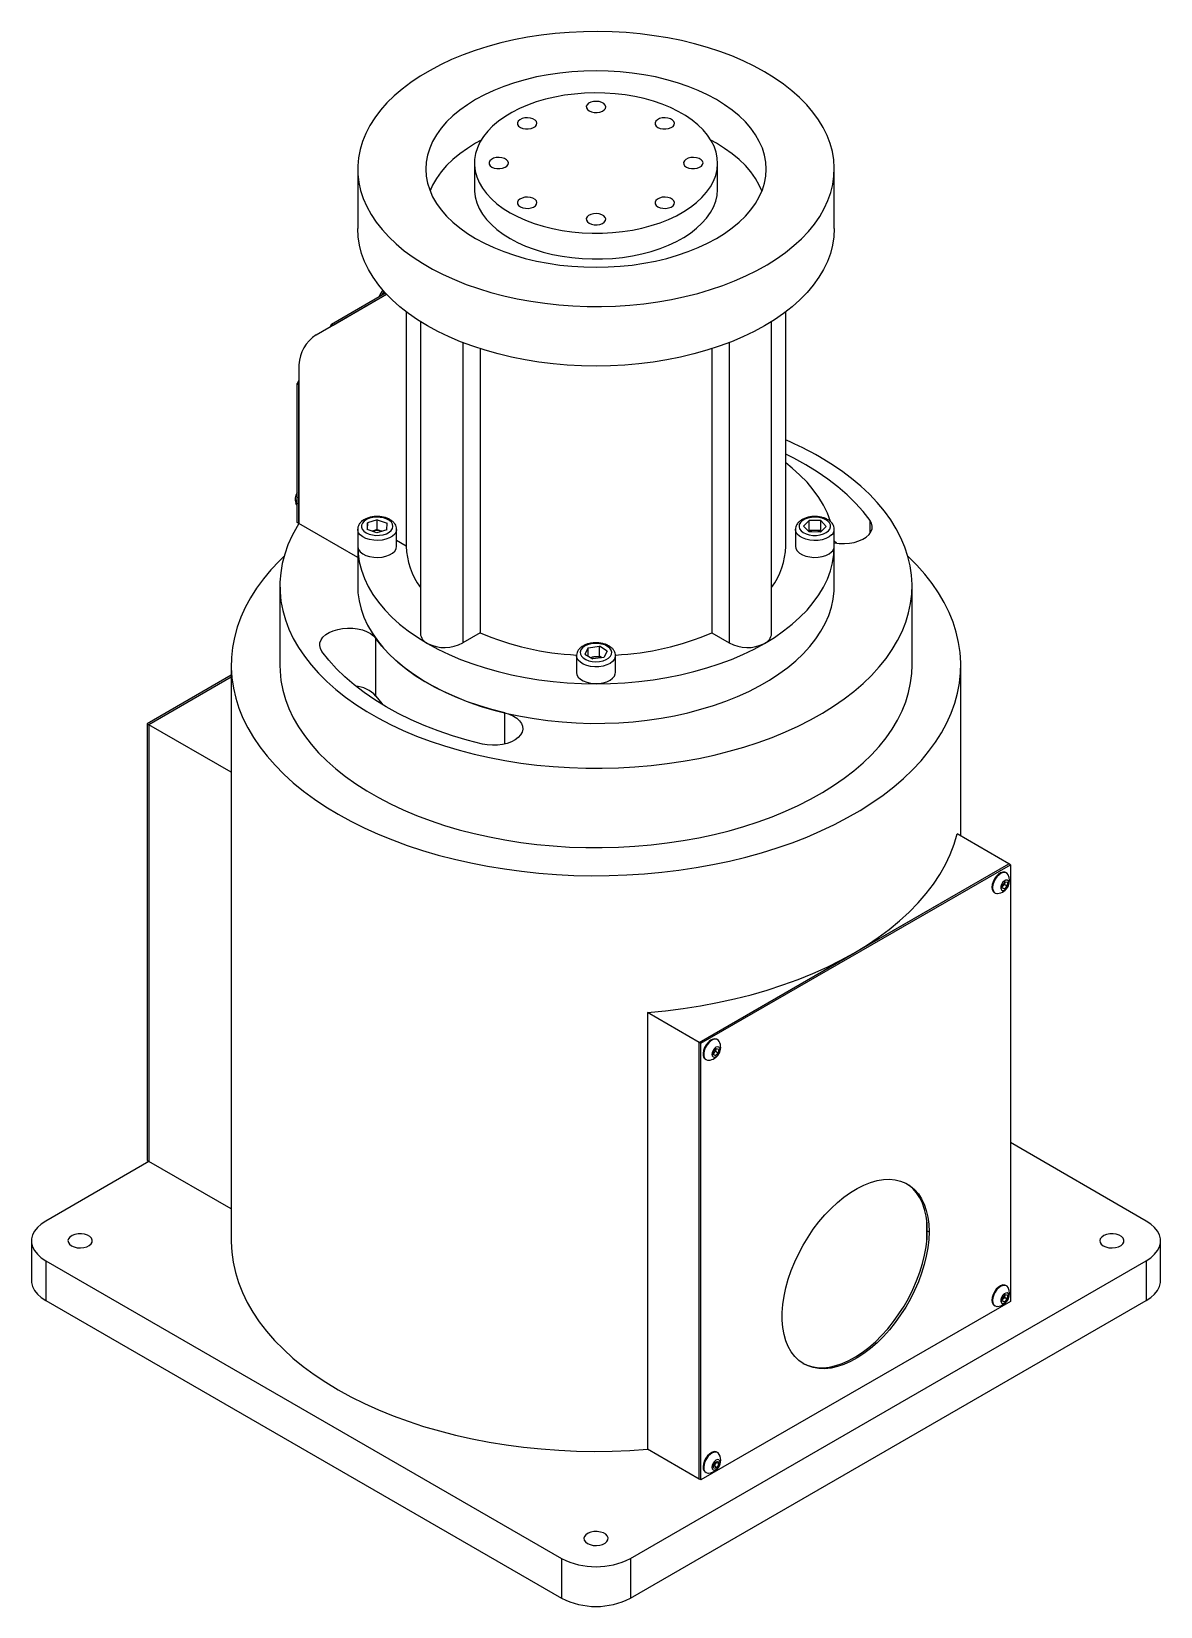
# Model space of a CAD drawing. Header units: millimetres. Extents: x 18887 to 36223, y 3978 to 8014.
# Drawn here: x 19563 to 20028, y 3978 to 4626 of the extents above; entities that cross this region are included whole.
import ezdxf

# ---------------------------------------------------------------- set-up
doc = ezdxf.new("R2010")
doc.units = ezdxf.units.MM
doc.layers.add('Nét đậm', color=7, linetype='Continuous', lineweight=35)

msp = doc.modelspace()

# ---------------------------------------------------------------- linework, layer by layer
at = {"layer": 'Nét đậm', "color": 7, "linetype": 'Continuous', "lineweight": 25}
for p, q in [((19844.91, 4580.26), (19842.69, 4581.48)), ((19697.41, 4569.65), (19697.41, 4545.15)), ((19745.41, 4572.1), (19745.41, 4561.48)), ((19845.41, 4561.48), (19845.41, 4572.1)), ((19893.41, 4545.15), (19893.41, 4569.65)), ((19680.3, 4501.37), (19709.31, 4518.12)), ((19686.66, 4505.86), (19708.82, 4518.66)), ((19687.37, 4505.46), (19709.31, 4518.12)), ((19717.41, 4510.9), (19717.41, 4414.5)), ((19873.41, 4414.5), (19873.41, 4510.9)), ((19686.66, 4505.86), (19685.95, 4504.64)), ((19687.37, 4505.46), (19686.66, 4505.86)), ((19723.18, 4506.91), (19723.18, 4378.58)), ((19867.63, 4378.58), (19867.63, 4506.91)), ((19740.64, 4498.23), (19740.64, 4374.74)), ((19740.66, 4498.23), (19740.66, 4374.73)), ((19850.16, 4498.23), (19850.16, 4374.73)), ((19850.17, 4498.23), (19850.17, 4374.74)), ((19747.78, 4495.71), (19747.78, 4378.84)), ((19843.04, 4495.71), (19843.04, 4378.84)), ((19673.23, 4489.13), (19673.23, 4423.8)), ((19673.23, 4482.59), (19672.52, 4481.37)), ((19672.52, 4481.37), (19673.23, 4480.96)), ((19672.52, 4424.21), (19672.52, 4481.37)), ((19673.23, 4423.8), (19673.23, 4480.96)), ((19705.48, 4425.37), (19701.39, 4424.06)), ((19705.48, 4425.37), (19709.5, 4423.98)), ((19705.48, 4421.29), (19705.48, 4425.37)), ((19673.23, 4423.8), (19672.52, 4424.21)), ((19697.41, 4409.84), (19673.23, 4423.8)), ((19697.41, 4421.44), (19697.41, 4414.5)), ((19699.16, 4425.16), (19699.01, 4424.69)), ((19699.16, 4425.16), (19699.48, 4424.98)), ((19701.39, 4424.06), (19701.32, 4421.35)), ((19705.34, 4419.96), (19701.32, 4421.35)), ((19701.39, 4421.33), (19701.39, 4424.06)), ((19703.44, 4420.63), (19703.42, 4420.63)), ((19705.48, 4421.29), (19703.44, 4420.63)), ((19709.43, 4421.28), (19705.34, 4419.96)), ((19705.48, 4421.29), (19707.4, 4420.63)), ((19709.43, 4421.28), (19709.5, 4423.98)), ((19713.41, 4414.5), (19713.41, 4421.44)), ((19877.41, 4421.44), (19877.41, 4414.5)), ((19883.11, 4425.03), (19880.72, 4422.7)), ((19883.02, 4420.34), (19880.72, 4422.7)), ((19883.11, 4420.94), (19882.76, 4420.6)), ((19887.7, 4420.31), (19883.02, 4420.34)), ((19887.8, 4424.99), (19883.11, 4425.03)), ((19883.11, 4420.94), (19883.11, 4425.03)), ((19885.46, 4420.93), (19883.11, 4420.94)), ((19887.8, 4420.91), (19885.46, 4420.93)), ((19887.7, 4420.31), (19890.09, 4422.64)), ((19887.8, 4424.99), (19890.09, 4422.64)), ((19887.8, 4420.91), (19887.8, 4424.99)), ((19887.8, 4420.91), (19888.05, 4420.65)), ((19893.41, 4414.5), (19893.41, 4421.44)), ((19697.41, 4414.5), (19697.41, 4398.17)), ((19713.41, 4416.94), (19717.41, 4414.63)), ((19894.31, 4415.73), (19893.35, 4416.49)), ((19893.41, 4398.17), (19893.41, 4414.5)), ((19665.41, 4398.17), (19665.41, 4365.51)), ((19925.41, 4365.51), (19925.41, 4398.17)), ((19704.87, 4352.84), (19704.87, 4376.52)), ((19747.78, 4378.84), (19740.66, 4374.73)), ((19843.04, 4378.84), (19850.16, 4374.73)), ((19787.41, 4369.49), (19787.41, 4362.55)), ((19792.21, 4372.69), (19790.84, 4370.1)), ((19790.84, 4370.1), (19794.04, 4368.13)), ((19792.21, 4372.69), (19796.78, 4373.3)), ((19792.21, 4369.26), (19792.21, 4372.69)), ((19793.08, 4368.72), (19794.5, 4368.91)), ((19798.6, 4368.73), (19794.04, 4368.13)), ((19794.5, 4368.91), (19796.78, 4369.22)), ((19799.97, 4371.32), (19796.78, 4373.3)), ((19796.78, 4369.22), (19796.78, 4373.3)), ((19797.74, 4368.62), (19796.78, 4369.22)), ((19799.97, 4371.32), (19798.6, 4368.73)), ((19803.41, 4362.55), (19803.41, 4369.49)), ((19645.41, 4361.37), (19610.85, 4341.42)), ((19645.41, 4360.55), (19611.56, 4341.01)), ((19645.41, 4365.51), (19645.41, 4128.71)), ((19945.41, 4295.24), (19945.41, 4365.51)), ((19610.85, 4341.42), (19611.56, 4341.01)), ((19610.85, 4341.42), (19610.85, 4161.78)), ((19611.56, 4341.01), (19611.56, 4161.37)), ((19645.41, 4321.47), (19611.56, 4341.01)), ((19965.11, 4283.86), (19943.9, 4296.11)), ((19837.84, 4210.38), (19965.11, 4283.86)), ((19838.54, 4209.98), (19965.82, 4283.45)), ((19901.47, 4247.12), (19965.11, 4283.86)), ((19965.82, 4283.45), (19965.11, 4283.86)), ((19965.82, 4283.45), (19965.82, 4103.81)), ((19962.52, 4275.22), (19963.63, 4276.45)), ((19963.49, 4276.29), (19963.48, 4276.12)), ((19963.63, 4276.45), (19964.64, 4276.22)), ((19964.22, 4280.06), (19963.95, 4280.22)), ((19959.2, 4271.99), (19959.47, 4271.83)), ((19962.41, 4273.75), (19962.52, 4275.22)), ((19963.41, 4273.51), (19962.41, 4273.75)), ((19962.44, 4274.07), (19963.41, 4273.51)), ((19962.87, 4274.76), (19962.45, 4274.31)), ((19963.42, 4275.38), (19962.87, 4274.76)), ((19964.52, 4274.74), (19963.41, 4273.51)), ((19963.48, 4276.12), (19963.42, 4275.38)), ((19963.42, 4275.38), (19964.52, 4274.74)), ((19964.64, 4276.22), (19964.52, 4274.74)), ((19837.84, 4210.38), (19901.47, 4247.12)), ((19816.62, 4222.63), (19816.62, 4042.99)), ((19837.84, 4210.38), (19816.62, 4222.63)), ((19845.43, 4211.48), (19845.16, 4211.64)), ((19837.84, 4030.74), (19837.84, 4210.38)), ((19838.54, 4209.98), (19837.84, 4210.38)), ((19838.54, 4030.34), (19838.54, 4209.98)), ((19843.6, 4205.21), (19843.76, 4206.7)), ((19844.57, 4204.91), (19843.6, 4205.21)), ((19843.62, 4205.45), (19844.57, 4204.91)), ((19844.03, 4206.14), (19843.66, 4205.74)), ((19843.76, 4206.7), (19844.89, 4207.9)), ((19844.6, 4206.74), (19844.03, 4206.14)), ((19845.7, 4206.1), (19844.57, 4204.91)), ((19844.68, 4207.49), (19844.6, 4206.74)), ((19844.6, 4206.74), (19845.7, 4206.1)), ((19844.7, 4207.7), (19844.68, 4207.49)), ((19844.89, 4207.9), (19845.86, 4207.6)), ((19845.86, 4207.6), (19845.7, 4206.1)), ((19840.41, 4203.41), (19840.68, 4203.26)), ((20021.68, 4136.88), (19965.82, 4169.13)), ((19611.56, 4161.37), (19569.13, 4136.88)), ((19610.85, 4161.78), (19611.56, 4161.37)), ((19645.41, 4141.83), (19611.56, 4161.37)), ((19931.44, 4128.59), (19931.44, 4136.96)), ((19563.28, 4128.71), (19563.28, 4112.38)), ((19931.66, 4132.9), (19932.36, 4132.49)), ((20027.54, 4112.38), (20027.54, 4128.71)), ((19569.13, 4120.55), (19781.27, 3998.09)), ((19569.13, 4120.55), (19569.13, 4104.22)), ((19809.55, 3998.09), (20021.68, 4120.55)), ((20021.68, 4120.55), (20021.68, 4104.22)), ((19964.22, 4110.22), (19963.95, 4110.38)), ((19569.13, 4104.22), (19781.27, 3981.76)), ((19809.55, 3981.76), (20021.68, 4104.22)), ((19965.82, 4103.81), (19838.54, 4030.34)), ((19959.2, 4102.15), (19959.47, 4101.99)), ((19962.41, 4103.91), (19962.52, 4105.38)), ((19963.41, 4103.67), (19962.41, 4103.91)), ((19962.44, 4104.23), (19963.41, 4103.67)), ((19962.87, 4104.92), (19962.45, 4104.47)), ((19962.52, 4105.38), (19963.63, 4106.61)), ((19963.42, 4105.54), (19962.87, 4104.92)), ((19964.52, 4104.9), (19963.41, 4103.67)), ((19963.48, 4106.28), (19963.42, 4105.54)), ((19963.42, 4105.54), (19964.52, 4104.9)), ((19963.49, 4106.45), (19963.48, 4106.28)), ((19963.63, 4106.61), (19964.64, 4106.38)), ((19964.64, 4106.38), (19964.52, 4104.9)), ((19837.84, 4030.74), (19816.62, 4042.99)), ((19843.52, 4036.05), (19844.26, 4037.6)), ((19844.47, 4036.94), (19844.1, 4036.16)), ((19844.26, 4037.6), (19845.47, 4038.11)), ((19844.84, 4037.72), (19844.47, 4036.94)), ((19844.79, 4037.82), (19844.84, 4037.72)), ((19844.84, 4037.72), (19845.94, 4037.08)), ((19845.43, 4041.64), (19845.16, 4041.8)), ((19845.94, 4037.08), (19845.2, 4035.53)), ((19845.47, 4038.11), (19845.94, 4037.08)), ((19838.54, 4030.34), (19837.84, 4030.74)), ((19840.41, 4033.57), (19840.68, 4033.42)), ((19843.98, 4035.01), (19843.52, 4036.05)), ((19844.1, 4036.16), (19843.56, 4035.94)), ((19845.2, 4035.53), (19843.98, 4035.01)), ((19844.1, 4036.16), (19845.2, 4035.53)), ((19781.27, 3998.09), (19781.27, 3981.76)), ((19809.55, 3998.09), (19809.55, 3981.76))]:
    msp.add_line(p, q, dxfattribs=at)
at = {"layer": 'Nét đậm', "color": 8, "linetype": 'Continuous', "lineweight": 25}
for p, q in [((19908.12, 4419.82), (19908.12, 4425.12)), ((19757.91, 4333.1), (19757.91, 4345.9))]:
    msp.add_line(p, q, dxfattribs=at)
at = {"layer": 'Nét đậm', "color": 7, "linetype": 'Continuous', "lineweight": 25, "flags": 128}
for points in [[(19864.71, 4609.65), (19860.44, 4611.97), (19855.94, 4614.14), (19851.22, 4616.15), (19846.3, 4617.99), (19841.2, 4619.66), (19835.94, 4621.16), (19830.53, 4622.46), (19824.99, 4623.58), (19819.35, 4624.5), (19813.63, 4625.23), (19807.84, 4625.76), (19802, 4626.09), (19796.14, 4626.22), (19790.28, 4626.14), (19784.44, 4625.86), (19778.63, 4625.38), (19772.89, 4624.71), (19767.22, 4623.83), (19761.66, 4622.76), (19756.22, 4621.5), (19750.92, 4620.05), (19745.78, 4618.43), (19740.81, 4616.63), (19736.04, 4614.66), (19731.48, 4612.53), (19727.16, 4610.24), (19723.07, 4607.81), (19719.25, 4605.25), (19715.7, 4602.56), (19712.43, 4599.74), (19709.46, 4596.83), (19706.8, 4593.81), (19704.45, 4590.71), (19702.43, 4587.53), (19700.75, 4584.29), (19699.4, 4580.99), (19698.4, 4577.66), (19697.74, 4574.3), (19697.43, 4570.91), (19697.48, 4567.53), (19697.87, 4564.15), (19698.62, 4560.8), (19699.71, 4557.47), (19701.14, 4554.19), (19702.91, 4550.96), (19705.01, 4547.8), (19707.43, 4544.72), (19710.17, 4541.73), (19713.22, 4538.83), (19716.56, 4536.05), (19720.18, 4533.39), (19724.07, 4530.86), (19728.22, 4528.46), (19732.6, 4526.22), (19737.21, 4524.13), (19742.03, 4522.2), (19747.04, 4520.44), (19752.23, 4518.86), (19757.57, 4517.46), (19763.04, 4516.25), (19768.63, 4515.22), (19774.32, 4514.4), (19780.08, 4513.77), (19785.89, 4513.34), (19791.74, 4513.11), (19797.61, 4513.09), (19803.46, 4513.26), (19809.29, 4513.64), (19815.07, 4514.22), (19820.77, 4515), (19826.39, 4515.97), (19831.89, 4517.14), (19837.27, 4518.49), (19842.49, 4520.03), (19847.55, 4521.74), (19852.42, 4523.63), (19857.08, 4525.68), (19861.53, 4527.89), (19865.73, 4530.24), (19869.69, 4532.74), (19873.38, 4535.37), (19876.79, 4538.13), (19879.91, 4540.99), (19882.73, 4543.96), (19885.23, 4547.02), (19887.41, 4550.16), (19889.27, 4553.37), (19890.79, 4556.64), (19891.96, 4559.96), (19892.79, 4563.31), (19893.27, 4566.68), (19893.41, 4570.07), (19893.19, 4573.45), (19892.62, 4576.82), (19891.7, 4580.16), (19890.44, 4583.47), (19888.84, 4586.72), (19886.9, 4589.92), (19884.64, 4593.04), (19882.05, 4596.08), (19879.16, 4599.02), (19875.96, 4601.86), (19872.48, 4604.59), (19868.73, 4607.19), (19864.71, 4609.65)], [(19844.91, 4598.22), (19841.25, 4600.19), (19837.36, 4602), (19833.25, 4603.64), (19828.96, 4605.11), (19824.49, 4606.4), (19819.87, 4607.51), (19815.13, 4608.42), (19810.29, 4609.13), (19805.37, 4609.64), (19800.4, 4609.95), (19795.41, 4610.06), (19790.41, 4609.95), (19785.45, 4609.64), (19780.53, 4609.13), (19775.69, 4608.42), (19770.95, 4607.51), (19766.33, 4606.4), (19761.86, 4605.11), (19757.56, 4603.64), (19753.46, 4602), (19749.57, 4600.19), (19745.91, 4598.22), (19742.51, 4596.11), (19739.37, 4593.86), (19736.52, 4591.49), (19733.97, 4589.01), (19731.73, 4586.43), (19729.82, 4583.77), (19728.24, 4581.03), (19727.01, 4578.24), (19726.12, 4575.4), (19725.59, 4572.53), (19725.41, 4569.65), (19725.59, 4566.76), (19726.12, 4563.89), (19727.01, 4561.06), (19728.24, 4558.26), (19729.82, 4555.52), (19731.73, 4552.86), (19733.97, 4550.28), (19736.52, 4547.8), (19739.37, 4545.43), (19742.51, 4543.18), (19745.91, 4541.07), (19749.57, 4539.11), (19753.46, 4537.3), (19757.56, 4535.65), (19761.86, 4534.18), (19766.33, 4532.89), (19770.95, 4531.78), (19775.69, 4530.87), (19780.53, 4530.16), (19785.45, 4529.65), (19790.41, 4529.34), (19795.41, 4529.24), (19800.4, 4529.34), (19805.37, 4529.65), (19810.29, 4530.16), (19815.13, 4530.87), (19819.87, 4531.78), (19824.49, 4532.89), (19828.96, 4534.18), (19833.25, 4535.65), (19837.36, 4537.3), (19841.25, 4539.11), (19844.91, 4541.07), (19848.31, 4543.18), (19851.45, 4545.43), (19854.3, 4547.8), (19856.85, 4550.28), (19859.08, 4552.86), (19861, 4555.52), (19862.57, 4558.26), (19863.81, 4561.06), (19864.7, 4563.89), (19865.23, 4566.76), (19865.41, 4569.65), (19865.23, 4572.53), (19864.7, 4575.4), (19863.81, 4578.24), (19862.57, 4581.03), (19861, 4583.77), (19859.08, 4586.43), (19856.85, 4589.01), (19854.3, 4591.49), (19851.45, 4593.86), (19848.31, 4596.11), (19844.91, 4598.22)], [(19760.05, 4551.68), (19763.14, 4550.05), (19766.44, 4548.57), (19769.96, 4547.25), (19773.65, 4546.11), (19777.49, 4545.15), (19781.46, 4544.38), (19785.53, 4543.8), (19789.66, 4543.42), (19793.84, 4543.25), (19798.03, 4543.27), (19802.19, 4543.5), (19806.32, 4543.93), (19810.36, 4544.55), (19814.3, 4545.37), (19818.11, 4546.38), (19821.76, 4547.56), (19825.22, 4548.92), (19828.47, 4550.44), (19831.5, 4552.12), (19834.27, 4553.93), (19836.76, 4555.87), (19838.97, 4557.93), (19840.87, 4560.08), (19842.45, 4562.32), (19843.71, 4564.62), (19844.62, 4566.98), (19845.19, 4569.38), (19845.41, 4571.79), (19845.27, 4574.21), (19844.79, 4576.61), (19843.97, 4578.98), (19842.8, 4581.3), (19841.3, 4583.56), (19839.47, 4585.74), (19837.34, 4587.82), (19834.92, 4589.79), (19832.21, 4591.63), (19829.25, 4593.34), (19826.05, 4594.9), (19822.64, 4596.3), (19819.04, 4597.53), (19815.27, 4598.59), (19811.36, 4599.45), (19807.34, 4600.13), (19803.23, 4600.6), (19799.07, 4600.88), (19794.89, 4600.96), (19790.7, 4600.83), (19786.55, 4600.5), (19782.47, 4599.98), (19778.47, 4599.25), (19774.59, 4598.34), (19770.86, 4597.24), (19767.3, 4595.97), (19763.94, 4594.53), (19760.8, 4592.93), (19757.9, 4591.18), (19755.27, 4589.3), (19752.91, 4587.31), (19750.86, 4585.2), (19749.12, 4583), (19747.7, 4580.73), (19746.61, 4578.39), (19745.87, 4576.01), (19745.48, 4573.61), (19745.43, 4571.19), (19745.74, 4568.78), (19746.4, 4566.39), (19747.39, 4564.04), (19748.73, 4561.75), (19750.39, 4559.53), (19752.37, 4557.4), (19754.65, 4555.37), (19757.22, 4553.46), (19760.05, 4551.68)], [(19792.58, 4593.55), (19793.54, 4593.15), (19794.67, 4592.92), (19795.86, 4592.89), (19797.01, 4593.07), (19798.02, 4593.44), (19798.8, 4593.96), (19799.27, 4594.59), (19799.41, 4595.27), (19799.18, 4595.95), (19798.63, 4596.56), (19797.78, 4597.04), (19796.73, 4597.37), (19795.56, 4597.49), (19794.37, 4597.42), (19793.28, 4597.14), (19792.38, 4596.69), (19791.74, 4596.11), (19791.43, 4595.45), (19791.48, 4594.76), (19791.87, 4594.11), (19792.58, 4593.55)], [(19764.3, 4586.79), (19765.26, 4586.38), (19766.38, 4586.15), (19767.57, 4586.13), (19768.72, 4586.31), (19769.73, 4586.67), (19770.51, 4587.19), (19770.99, 4587.83), (19771.12, 4588.51), (19770.9, 4589.19), (19770.34, 4589.79), (19769.5, 4590.28), (19768.45, 4590.6), (19767.27, 4590.73), (19766.09, 4590.65), (19765, 4590.38), (19764.09, 4589.93), (19763.46, 4589.35), (19763.15, 4588.68), (19763.19, 4587.99), (19763.59, 4587.34), (19764.3, 4586.79)], [(19820.86, 4586.79), (19821.82, 4586.38), (19822.95, 4586.15), (19824.14, 4586.13), (19825.29, 4586.31), (19826.3, 4586.67), (19827.08, 4587.19), (19827.56, 4587.83), (19827.69, 4588.51), (19827.47, 4589.19), (19826.91, 4589.79), (19826.07, 4590.28), (19825.01, 4590.6), (19823.84, 4590.73), (19822.66, 4590.65), (19821.56, 4590.38), (19820.66, 4589.93), (19820.03, 4589.35), (19819.72, 4588.68), (19819.76, 4587.99), (19820.16, 4587.34), (19820.86, 4586.79)], [(19748.12, 4581.48), (19745.91, 4580.26), (19742.51, 4578.14), (19739.37, 4575.9), (19736.52, 4573.53), (19733.97, 4571.05), (19731.73, 4568.47), (19729.82, 4565.8), (19728.24, 4563.07), (19727.16, 4560.66)], [(19752.58, 4570.46), (19753.54, 4570.05), (19754.67, 4569.83), (19755.86, 4569.8), (19757.01, 4569.98), (19758.02, 4570.34), (19758.8, 4570.87), (19759.27, 4571.5), (19759.41, 4572.18), (19759.18, 4572.86), (19758.63, 4573.47), (19757.78, 4573.95), (19756.73, 4574.27), (19755.56, 4574.4), (19754.37, 4574.33), (19753.28, 4574.05), (19752.38, 4573.6), (19751.74, 4573.02), (19751.43, 4572.35), (19751.48, 4571.67), (19751.87, 4571.02), (19752.58, 4570.46)], [(19832.58, 4570.46), (19833.54, 4570.05), (19834.67, 4569.83), (19835.86, 4569.8), (19837.01, 4569.98), (19838.02, 4570.34), (19838.8, 4570.87), (19839.27, 4571.5), (19839.41, 4572.18), (19839.18, 4572.86), (19838.63, 4573.47), (19837.78, 4573.95), (19836.73, 4574.27), (19835.56, 4574.4), (19834.37, 4574.33), (19833.28, 4574.05), (19832.38, 4573.6), (19831.74, 4573.02), (19831.43, 4572.35), (19831.48, 4571.67), (19831.87, 4571.02), (19832.58, 4570.46)], [(19863.66, 4560.66), (19862.57, 4563.07), (19861, 4565.8), (19859.08, 4568.47), (19856.85, 4571.05), (19854.3, 4573.53), (19851.45, 4575.9), (19848.31, 4578.14), (19844.91, 4580.26)], [(19745.41, 4561.48), (19745.43, 4560.57), (19745.74, 4558.16), (19746.4, 4555.77), (19747.39, 4553.43), (19748.73, 4551.14), (19750.39, 4548.92), (19752.37, 4546.79), (19754.65, 4544.76), (19757.22, 4542.85), (19760.05, 4541.07)], [(19760.05, 4541.07), (19763.14, 4539.43), (19766.44, 4537.95), (19769.96, 4536.64), (19773.65, 4535.49), (19777.49, 4534.53), (19781.46, 4533.76), (19785.53, 4533.19), (19789.66, 4532.81), (19793.84, 4532.63), (19798.03, 4532.66), (19802.19, 4532.88), (19806.32, 4533.31), (19810.36, 4533.94), (19814.3, 4534.76), (19818.11, 4535.76), (19821.76, 4536.95), (19825.22, 4538.31), (19828.47, 4539.83), (19831.5, 4541.5), (19834.27, 4543.32), (19836.76, 4545.26), (19838.97, 4547.31), (19840.87, 4549.46), (19842.45, 4551.7), (19843.71, 4554.01), (19844.62, 4556.37), (19845.19, 4558.76), (19845.41, 4561.18), (19845.41, 4561.48)], [(19764.3, 4554.13), (19765.26, 4553.73), (19766.38, 4553.5), (19767.57, 4553.47), (19768.72, 4553.65), (19769.73, 4554.02), (19770.51, 4554.54), (19770.99, 4555.17), (19771.12, 4555.85), (19770.9, 4556.53), (19770.34, 4557.14), (19769.5, 4557.62), (19768.45, 4557.95), (19767.27, 4558.07), (19766.09, 4558), (19765, 4557.72), (19764.09, 4557.27), (19763.46, 4556.69), (19763.15, 4556.03), (19763.19, 4555.34), (19763.59, 4554.69), (19764.3, 4554.13)], [(19820.86, 4554.13), (19821.82, 4553.73), (19822.95, 4553.5), (19824.14, 4553.47), (19825.29, 4553.65), (19826.3, 4554.02), (19827.08, 4554.54), (19827.56, 4555.17), (19827.69, 4555.85), (19827.47, 4556.53), (19826.91, 4557.14), (19826.07, 4557.62), (19825.01, 4557.95), (19823.84, 4558.07), (19822.66, 4558), (19821.56, 4557.72), (19820.66, 4557.27), (19820.03, 4556.69), (19819.72, 4556.03), (19819.76, 4555.34), (19820.16, 4554.69), (19820.86, 4554.13)], [(19792.58, 4547.37), (19793.54, 4546.96), (19794.67, 4546.73), (19795.86, 4546.71), (19797.01, 4546.89), (19798.02, 4547.25), (19798.8, 4547.78), (19799.27, 4548.41), (19799.41, 4549.09), (19799.18, 4549.77), (19798.63, 4550.37), (19797.78, 4550.86), (19796.73, 4551.18), (19795.56, 4551.31), (19794.37, 4551.23), (19793.28, 4550.96), (19792.38, 4550.51), (19791.74, 4549.93), (19791.43, 4549.26), (19791.48, 4548.57), (19791.87, 4547.92), (19792.58, 4547.37)], [(19726.11, 4505.15), (19722.05, 4507.63), (19718.26, 4510.26), (19714.76, 4513.01), (19711.54, 4515.88), (19708.63, 4518.86), (19706.04, 4521.93), (19703.78, 4525.09), (19701.85, 4528.32), (19700.26, 4531.61), (19699.01, 4534.95), (19698.12, 4538.33), (19697.59, 4541.73), (19697.41, 4545.15)], [(19893.41, 4545.15), (19893.23, 4541.73), (19892.69, 4538.33), (19891.8, 4534.95), (19890.56, 4531.61), (19888.97, 4528.32), (19887.04, 4525.09), (19884.77, 4521.93), (19882.18, 4518.86), (19879.28, 4515.88), (19876.06, 4513.01), (19872.55, 4510.26), (19868.76, 4507.63), (19864.71, 4505.15)], [(19864.71, 4505.15), (19860.39, 4502.8), (19855.85, 4500.62), (19851.08, 4498.59), (19846.11, 4496.73), (19840.95, 4495.06), (19835.63, 4493.56), (19830.16, 4492.25), (19824.56, 4491.14), (19818.86, 4490.22), (19813.07, 4489.5), (19807.22, 4488.99), (19801.33, 4488.68), (19795.41, 4488.58), (19789.49, 4488.68), (19783.6, 4488.99), (19777.74, 4489.5), (19771.96, 4490.22), (19766.25, 4491.14), (19760.66, 4492.25), (19755.19, 4493.56), (19749.87, 4495.06), (19744.71, 4496.73), (19739.74, 4498.59), (19734.97, 4500.62), (19730.42, 4502.8), (19726.11, 4505.15)], [(19673.23, 4423.8), (19672.47, 4422.56), (19670.44, 4418.85), (19668.75, 4415.08), (19667.4, 4411.26), (19666.4, 4407.4), (19665.74, 4403.53), (19665.43, 4399.63), (19665.48, 4395.74), (19665.87, 4391.85), (19666.61, 4387.97), (19667.71, 4384.13), (19669.14, 4380.32), (19670.91, 4376.56), (19673.03, 4372.86), (19675.47, 4369.23), (19678.23, 4365.67), (19681.31, 4362.21), (19684.7, 4358.84), (19688.38, 4355.57), (19692.36, 4352.42), (19696.61, 4349.4), (19701.13, 4346.5), (19705.9, 4343.75), (19710.92, 4341.14), (19716.16, 4338.68), (19721.61, 4336.39), (19727.27, 4334.26), (19733.11, 4332.3), (19739.11, 4330.53), (19745.27, 4328.93), (19751.56, 4327.52), (19757.97, 4326.3), (19764.49, 4325.28), (19771.08, 4324.45), (19777.74, 4323.82), (19784.45, 4323.39), (19791.19, 4323.16), (19797.94, 4323.14), (19804.68, 4323.32), (19811.4, 4323.69), (19818.08, 4324.27), (19824.69, 4325.05), (19831.22, 4326.03), (19837.66, 4327.2), (19843.99, 4328.56), (19850.18, 4330.11), (19856.22, 4331.84), (19862.11, 4333.75), (19867.81, 4335.84), (19873.31, 4338.09), (19878.61, 4340.51), (19883.68, 4343.08), (19888.52, 4345.8), (19893.1, 4348.66), (19897.42, 4351.65), (19901.47, 4354.77), (19905.23, 4358.01), (19908.69, 4361.35), (19911.85, 4364.8), (19914.69, 4368.33), (19917.21, 4371.95), (19919.41, 4375.63), (19921.27, 4379.38), (19922.79, 4383.17), (19923.96, 4387.01), (19924.79, 4390.88), (19925.27, 4394.76), (19925.41, 4398.66), (19925.19, 4402.55), (19924.62, 4406.44), (19923.7, 4410.3), (19922.44, 4414.12), (19920.83, 4417.91), (19918.89, 4421.64), (19916.61, 4425.31), (19914.01, 4428.9), (19911.09, 4432.42), (19907.85, 4435.84), (19904.31, 4439.15), (19900.48, 4442.36), (19896.37, 4445.45), (19891.98, 4448.41), (19887.33, 4451.24), (19887.33, 4451.24)], [(19908.12, 4425.12), (19905.33, 4428.73), (19902.19, 4432.24), (19898.71, 4435.64), (19894.91, 4438.93), (19890.79, 4442.08), (19886.38, 4445.1), (19881.68, 4447.97), (19876.7, 4450.69), (19873.41, 4452.33)], [(19891.81, 4424.68), (19891.8, 4424.7), (19890.56, 4428.04), (19888.97, 4431.33), (19887.04, 4434.56), (19884.77, 4437.72), (19882.18, 4440.79), (19879.28, 4443.77), (19876.06, 4446.64), (19873.41, 4448.75)], [(19672.52, 4431.43), (19672.41, 4431.52), (19671.93, 4432.18)], [(19711.91, 4422.61), (19711.76, 4423.48), (19711.26, 4424.3), (19710.45, 4425.03), (19709.37, 4425.64), (19708.08, 4426.09), (19706.64, 4426.35), (19705.13, 4426.42), (19703.64, 4426.28), (19702.25, 4425.95), (19701.02, 4425.44), (19700.03, 4424.78), (19699.34, 4424.01), (19698.97, 4423.16), (19698.94, 4422.29), (19699.27, 4421.44), (19699.92, 4420.66), (19700.87, 4419.98), (19702.07, 4419.45), (19703.45, 4419.09), (19704.93, 4418.93), (19706.44, 4418.96), (19707.89, 4419.2), (19709.21, 4419.62), (19710.32, 4420.21), (19711.17, 4420.93), (19711.71, 4421.75), (19711.91, 4422.61)], [(19891, 4420.75), (19891.61, 4421.55), (19891.89, 4422.41), (19891.82, 4423.28), (19891.41, 4424.11), (19890.67, 4424.87), (19889.64, 4425.51), (19888.39, 4426), (19886.98, 4426.31), (19885.48, 4426.42), (19883.98, 4426.33), (19882.56, 4426.04), (19881.29, 4425.57), (19880.24, 4424.94), (19879.47, 4424.19), (19879.02, 4423.36), (19878.92, 4422.49), (19879.16, 4421.63), (19879.74, 4420.83), (19880.63, 4420.12), (19881.77, 4419.56), (19883.12, 4419.16), (19884.58, 4418.95), (19886.09, 4418.94), (19887.56, 4419.13), (19888.92, 4419.51), (19890.08, 4420.06), (19891, 4420.75)], [(19893.38, 4415.87), (19893.43, 4415.87), (19895.47, 4415.6), (19897.56, 4415.55), (19899.63, 4415.71), (19901.63, 4416.07), (19903.48, 4416.63), (19905.14, 4417.37), (19906.56, 4418.26), (19907.68, 4419.27), (19908.48, 4420.39), (19908.93, 4421.57), (19909.02, 4422.78), (19908.75, 4423.97), (19908.12, 4425.12)], [(19697.41, 4414.5), (19697.44, 4414.08), (19697.79, 4413.1), (19698.49, 4412.18), (19699.52, 4411.38), (19700.82, 4410.72), (19702.33, 4410.24), (19703.99, 4409.96), (19705.72, 4409.89), (19707.43, 4410.03), (19709.05, 4410.39), (19710.49, 4410.94), (19711.7, 4411.65), (19712.62, 4412.5), (19713.19, 4413.44), (19713.41, 4414.43)], [(19697.41, 4414.5), (19697.55, 4411.44), (19698.06, 4408), (19698.92, 4404.59), (19700.15, 4401.22), (19701.73, 4397.9), (19703.65, 4394.63), (19705.92, 4391.44), (19708.52, 4388.34), (19711.44, 4385.34), (19714.67, 4382.44), (19718.2, 4379.66), (19722.02, 4377.01), (19726.11, 4374.5)], [(19864.71, 4374.5), (19868.76, 4376.99), (19872.55, 4379.61), (19876.06, 4382.36), (19879.28, 4385.23), (19882.18, 4388.21), (19884.77, 4391.28), (19887.04, 4394.44), (19888.97, 4397.67), (19890.56, 4400.96), (19891.8, 4404.31), (19892.69, 4407.68), (19893.23, 4411.09), (19893.41, 4414.5)], [(19877.41, 4414.5), (19877.41, 4414.47), (19877.61, 4413.48), (19878.17, 4412.54), (19879.07, 4411.68), (19880.27, 4410.96), (19881.71, 4410.41), (19883.32, 4410.04), (19885.03, 4409.89), (19886.75, 4409.95), (19888.42, 4410.22), (19889.94, 4410.7), (19891.25, 4411.35), (19892.29, 4412.15)], [(19667.15, 4410.41), (19665.2, 4408.5), (19661.76, 4404.82), (19658.62, 4401.05), (19655.81, 4397.19), (19653.32, 4393.26), (19651.16, 4389.27), (19649.34, 4385.22), (19647.87, 4381.12), (19646.73, 4376.99), (19645.94, 4372.83), (19645.51, 4368.65), (19645.42, 4364.46), (19645.68, 4360.28), (19646.29, 4356.11), (19647.26, 4351.96), (19648.56, 4347.85), (19650.21, 4343.77), (19652.2, 4339.75), (19654.52, 4335.78), (19657.18, 4331.89), (19660.15, 4328.07), (19663.44, 4324.35), (19667.04, 4320.71), (19670.94, 4317.18), (19675.13, 4313.77), (19679.6, 4310.48), (19684.34, 4307.31), (19689.34, 4304.28), (19694.59, 4301.39), (19700.07, 4298.66), (19705.78, 4296.08), (19711.7, 4293.66), (19717.81, 4291.41), (19724.1, 4289.33), (19730.56, 4287.43), (19737.17, 4285.71), (19743.92, 4284.18), (19750.78, 4282.84), (19757.75, 4281.69), (19764.81, 4280.74), (19771.94, 4279.98), (19779.13, 4279.43), (19786.35, 4279.08), (19793.6, 4278.92), (19800.84, 4278.97), (19808.08, 4279.23), (19815.29, 4279.68), (19822.45, 4280.34), (19829.54, 4281.19), (19836.56, 4282.24), (19843.48, 4283.48), (19850.29, 4284.92), (19856.97, 4286.55), (19863.51, 4288.36), (19869.88, 4290.34), (19876.09, 4292.51), (19882.1, 4294.85), (19887.92, 4297.35), (19893.51, 4300.01), (19898.88, 4302.82), (19904.01, 4305.78), (19908.88, 4308.88), (19913.49, 4312.11), (19917.82, 4315.46), (19921.86, 4318.93), (19925.61, 4322.52), (19929.06, 4326.2), (19932.19, 4329.97), (19935.01, 4333.83), (19937.5, 4337.76), (19939.65, 4341.75), (19941.47, 4345.8), (19942.95, 4349.9), (19944.09, 4354.03), (19944.87, 4358.19), (19945.31, 4362.37), (19945.4, 4366.56), (19945.14, 4370.74), (19944.52, 4374.91), (19943.56, 4379.06), (19942.26, 4383.17), (19940.61, 4387.25), (19938.62, 4391.27), (19936.29, 4395.24), (19933.64, 4399.13), (19930.67, 4402.95), (19927.38, 4406.68), (19923.78, 4410.31), (19923.67, 4410.41)], [(19697.41, 4398.17), (19697.53, 4395.34), (19698, 4391.96), (19698.82, 4388.61), (19699.98, 4385.29), (19701.49, 4382.01), (19703.34, 4378.8), (19705.51, 4375.65), (19708.01, 4372.58), (19710.82, 4369.61), (19713.93, 4366.74), (19717.34, 4363.98), (19721.02, 4361.34), (19724.98, 4358.84), (19729.18, 4356.47), (19733.62, 4354.26), (19738.29, 4352.2), (19743.16, 4350.31), (19748.22, 4348.59), (19753.44, 4347.05), (19758.82, 4345.69), (19764.33, 4344.52), (19769.95, 4343.54), (19775.66, 4342.76), (19781.44, 4342.18), (19787.27, 4341.79), (19793.13, 4341.61), (19799, 4341.64), (19804.86, 4341.86), (19810.68, 4342.29), (19816.45, 4342.92), (19822.14, 4343.74), (19827.73, 4344.76), (19833.22, 4345.98), (19838.56, 4347.38), (19843.75, 4348.96), (19848.77, 4350.72), (19853.59, 4352.65), (19858.21, 4354.74), (19862.6, 4356.99), (19866.75, 4359.38), (19870.64, 4361.92), (19874.27, 4364.58), (19877.61, 4367.37), (19880.66, 4370.27), (19883.4, 4373.26), (19885.82, 4376.35), (19887.92, 4379.51), (19889.69, 4382.74), (19891.12, 4386.03), (19892.21, 4389.36), (19892.95, 4392.72), (19893.34, 4396.1), (19893.41, 4398.17)], [(19682.7, 4371.22), (19682.07, 4372.37), (19681.79, 4373.57), (19681.88, 4374.78), (19682.34, 4375.95), (19683.14, 4377.07), (19684.26, 4378.09), (19685.67, 4378.98), (19687.33, 4379.71), (19689.19, 4380.27), (19691.18, 4380.63), (19693.26, 4380.79), (19695.35, 4380.74), (19697.39, 4380.48), (19699.32, 4380.02), (19701.09, 4379.37), (19702.63, 4378.55), (19703.9, 4377.59), (19704.87, 4376.52)], [(19757.91, 4345.9), (19752.51, 4347.31), (19747.27, 4348.89), (19742.2, 4350.66), (19737.33, 4352.6), (19732.67, 4354.71), (19728.24, 4356.98), (19724.05, 4359.39), (19720.13, 4361.95), (19716.47, 4364.64), (19713.11, 4367.46), (19710.05, 4370.38), (19707.3, 4373.41), (19704.87, 4376.52)], [(19726.11, 4374.5), (19730.42, 4372.16), (19734.97, 4369.97), (19739.74, 4367.94), (19744.71, 4366.09), (19749.87, 4364.41), (19755.19, 4362.91), (19760.66, 4361.61), (19766.25, 4360.49), (19771.96, 4359.57), (19777.74, 4358.86), (19783.6, 4358.34), (19789.49, 4358.03), (19795.41, 4357.93), (19801.33, 4358.03), (19807.22, 4358.34), (19813.07, 4358.86), (19818.86, 4359.57), (19824.56, 4360.49), (19830.16, 4361.61), (19835.63, 4362.91), (19840.95, 4364.41), (19846.11, 4366.09), (19851.08, 4367.94), (19855.85, 4369.97), (19860.39, 4372.16), (19864.71, 4374.5)], [(19740.64, 4374.74), (19740.65, 4374.74), (19740.65, 4374.74), (19740.65, 4374.74), (19740.65, 4374.73), (19740.65, 4374.73), (19740.65, 4374.73), (19740.66, 4374.73), (19740.66, 4374.73)], [(19800.16, 4373.27), (19799.01, 4373.84), (19797.67, 4374.23), (19796.2, 4374.44), (19794.69, 4374.44), (19793.22, 4374.25), (19791.87, 4373.86), (19790.71, 4373.3), (19789.8, 4372.61), (19789.19, 4371.81), (19788.92, 4370.95), (19789, 4370.08), (19789.43, 4369.25), (19790.17, 4368.49), (19791.2, 4367.85), (19792.46, 4367.37), (19793.87, 4367.07), (19795.37, 4366.96), (19796.87, 4367.06), (19798.29, 4367.35), (19799.56, 4367.82), (19800.6, 4368.45), (19801.36, 4369.21), (19801.8, 4370.04), (19801.9, 4370.91), (19801.65, 4371.77), (19801.06, 4372.57), (19800.16, 4373.27)], [(19850.16, 4374.73), (19850.16, 4374.73), (19850.16, 4374.73), (19850.16, 4374.73), (19850.17, 4374.73), (19850.17, 4374.74), (19850.17, 4374.74), (19850.17, 4374.74), (19850.17, 4374.74)], [(19748.72, 4333.1), (19742.47, 4334.72), (19736.4, 4336.53), (19730.5, 4338.54), (19724.81, 4340.73), (19719.34, 4343.11), (19714.11, 4345.66), (19709.14, 4348.37), (19704.44, 4351.24), (19700.03, 4354.26), (19695.91, 4357.42), (19692.11, 4360.7), (19688.63, 4364.1), (19685.49, 4367.61), (19682.7, 4371.22)], [(19665.41, 4365.51), (19665.48, 4363.08), (19665.87, 4359.19), (19666.61, 4355.31), (19667.71, 4351.47), (19669.14, 4347.66), (19670.91, 4343.9), (19673.03, 4340.2), (19675.47, 4336.57), (19678.23, 4333.01), (19681.31, 4329.54), (19684.7, 4326.17), (19688.38, 4322.91), (19692.36, 4319.76), (19696.61, 4316.73), (19701.13, 4313.84), (19705.9, 4311.08), (19710.92, 4308.48), (19716.16, 4306.02), (19721.61, 4303.73), (19727.27, 4301.6), (19733.11, 4299.64), (19739.11, 4297.86), (19745.27, 4296.27), (19751.56, 4294.86), (19757.97, 4293.64), (19764.49, 4292.62), (19771.08, 4291.79), (19777.74, 4291.16), (19784.45, 4290.73), (19791.19, 4290.5), (19797.94, 4290.48), (19804.68, 4290.65), (19811.4, 4291.03), (19818.08, 4291.61), (19824.69, 4292.39), (19831.22, 4293.37), (19837.66, 4294.54), (19843.99, 4295.9), (19850.18, 4297.45), (19856.22, 4299.18), (19862.11, 4301.09), (19867.81, 4303.18), (19873.31, 4305.43), (19878.61, 4307.85), (19883.68, 4310.42), (19888.52, 4313.14), (19893.1, 4316), (19897.42, 4318.99), (19901.47, 4322.11), (19905.23, 4325.35), (19908.69, 4328.69), (19911.85, 4332.14), (19914.69, 4335.67), (19917.21, 4339.28), (19919.41, 4342.97), (19921.27, 4346.71), (19922.79, 4350.51), (19923.96, 4354.35), (19924.79, 4358.22), (19925.27, 4362.1), (19925.41, 4365.51)], [(19787.41, 4362.55), (19787.58, 4361.59), (19788.12, 4360.64), (19789, 4359.78), (19790.18, 4359.05), (19791.61, 4358.48), (19793.21, 4358.11), (19794.91, 4357.94), (19796.64, 4357.98), (19798.31, 4358.24), (19799.85, 4358.7), (19801.17, 4359.35), (19802.23, 4360.14), (19802.97, 4361.04), (19803.35, 4362.01), (19803.41, 4362.55)], [(19704.87, 4352.84), (19707.3, 4349.73), (19707.77, 4349.18)], [(19757.91, 4345.9), (19759.76, 4345.35), (19761.42, 4344.61), (19762.83, 4343.72), (19763.96, 4342.7), (19764.76, 4341.59), (19765.21, 4340.41), (19765.3, 4339.2), (19765.03, 4338), (19764.4, 4336.85), (19763.43, 4335.78), (19762.16, 4334.82), (19760.62, 4334.01), (19758.85, 4333.36), (19756.92, 4332.9), (19754.88, 4332.64), (19752.79, 4332.58), (19750.72, 4332.74), (19748.72, 4333.1)], [(19901.47, 4247.12), (19906.59, 4250.23), (19911.44, 4253.47), (19916, 4256.86), (19920.27, 4260.36), (19924.23, 4263.99), (19927.87, 4267.72), (19931.19, 4271.56), (19934.18, 4275.48), (19936.83, 4279.48), (19939.13, 4283.56), (19941.08, 4287.69), (19942.67, 4291.88), (19943.9, 4296.11)], [(19963.95, 4280.22), (19963.52, 4280.39), (19962.7, 4280.41), (19961.81, 4280.11), (19960.89, 4279.51), (19960.03, 4278.65), (19959.29, 4277.61), (19958.71, 4276.46), (19958.34, 4275.28), (19958.22, 4274.16), (19958.34, 4273.19), (19958.71, 4272.43), (19959.2, 4271.99)], [(19963.78, 4280.24), (19962.97, 4280.25), (19962.08, 4279.95), (19961.16, 4279.35), (19960.3, 4278.5), (19959.55, 4277.46), (19958.98, 4276.31), (19958.61, 4275.13), (19958.49, 4274.01), (19958.61, 4273.03), (19958.98, 4272.28), (19959.56, 4271.79), (19960.3, 4271.61), (19960.47, 4271.62)], [(19964.49, 4277.12), (19963.89, 4277.09), (19963.24, 4276.73), (19962.63, 4276.1), (19962.15, 4275.31), (19961.89, 4274.46), (19961.87, 4273.7), (19962.1, 4273.13), (19962.56, 4272.84), (19963.15, 4272.88), (19963.81, 4273.23), (19964.42, 4273.86), (19964.9, 4274.66), (19965.16, 4275.5), (19965.18, 4276.27), (19964.94, 4276.84), (19964.49, 4277.12)], [(19964.91, 4279.31), (19964.45, 4279.9), (19963.78, 4280.24)], [(19963.48, 4276.12), (19963.48, 4276.28), (19963.48, 4276.28)], [(19816.62, 4222.63), (19823.94, 4223.34), (19831.19, 4224.26), (19838.36, 4225.38), (19845.42, 4226.71), (19852.35, 4228.24), (19859.15, 4229.97), (19865.79, 4231.88), (19872.26, 4233.99), (19878.54, 4236.27), (19884.61, 4238.74), (19890.47, 4241.37), (19896.1, 4244.17), (19901.47, 4247.12)], [(19846.12, 4210.73), (19845.83, 4211.15), (19845.22, 4211.58), (19844.45, 4211.7), (19843.57, 4211.5), (19842.66, 4210.99), (19841.77, 4210.21)], [(19841.5, 4210.37), (19840.71, 4209.38), (19840.08, 4208.25), (19839.64, 4207.07), (19839.44, 4205.93), (19839.48, 4204.9), (19839.78, 4204.07), (19840.29, 4203.49), (19840.41, 4203.41)], [(19841.77, 4210.21), (19840.98, 4209.23), (19840.34, 4208.1), (19839.91, 4206.92), (19839.71, 4205.77), (19839.75, 4204.74), (19840.04, 4203.91), (19840.56, 4203.33), (19841.26, 4203.06), (19841.68, 4203.04)], [(19844.09, 4207.82), (19843.54, 4207.09), (19843.18, 4206.25), (19843.05, 4205.43), (19843.18, 4204.77), (19843.54, 4204.35), (19844.09, 4204.24), (19844.73, 4204.46), (19845.37, 4204.98), (19845.92, 4205.72), (19846.28, 4206.55), (19846.41, 4207.37), (19846.28, 4208.04), (19845.92, 4208.46), (19845.37, 4208.57), (19844.73, 4208.34), (19844.09, 4207.82)], [(19844.68, 4207.49), (19844.69, 4207.65), (19844.69, 4207.68)], [(19932.36, 4132.49), (19932.24, 4129.25), (19931.86, 4125.89), (19931.24, 4122.45), (19930.38, 4118.94), (19929.29, 4115.39), (19927.97, 4111.85), (19926.44, 4108.33), (19924.7, 4104.87), (19922.78, 4101.49), (19920.69, 4098.23), (19918.45, 4095.1), (19916.07, 4092.14), (19913.57, 4089.37), (19910.98, 4086.82), (19908.32, 4084.49), (19905.61, 4082.42), (19902.87, 4080.63), (19900.12, 4079.11), (19897.39, 4077.9), (19894.7, 4076.99), (19892.07, 4076.4), (19889.53, 4076.13), (19887.09, 4076.18), (19884.78, 4076.55), (19882.61, 4077.24), (19880.6, 4078.25), (19878.77, 4079.56), (19877.14, 4081.17), (19875.71, 4083.05), (19874.5, 4085.21), (19873.52, 4087.61), (19872.78, 4090.23), (19872.28, 4093.06), (19872.03, 4096.08), (19872.03, 4099.25), (19872.28, 4102.56), (19872.78, 4105.96), (19873.52, 4109.45), (19874.5, 4112.98), (19875.71, 4116.52), (19877.14, 4120.06), (19878.77, 4123.55), (19880.6, 4126.97), (19882.61, 4130.3), (19884.78, 4133.5), (19887.09, 4136.54), (19889.53, 4139.41), (19892.07, 4142.08), (19894.7, 4144.52), (19897.39, 4146.72), (19900.12, 4148.65), (19902.87, 4150.31), (19905.61, 4151.68), (19908.32, 4152.74), (19910.98, 4153.49), (19913.57, 4153.92), (19916.07, 4154.03), (19918.45, 4153.82), (19920.69, 4153.28), (19922.78, 4152.43), (19924.7, 4151.27), (19926.44, 4149.81), (19927.97, 4148.07), (19929.29, 4146.04), (19930.38, 4143.77), (19931.24, 4141.25), (19931.86, 4138.52), (19932.24, 4135.59), (19932.36, 4132.49)], [(19931.66, 4132.9), (19931.53, 4136), (19931.16, 4138.93), (19930.54, 4141.66), (19929.68, 4144.17), (19928.58, 4146.45), (19927.26, 4148.47), (19925.73, 4150.22), (19924, 4151.68), (19923.16, 4152.23)], [(19569.13, 4136.88), (19567.27, 4135.63), (19565.72, 4134.25), (19564.54, 4132.75), (19563.73, 4131.17), (19563.33, 4129.54), (19563.33, 4127.89), (19563.73, 4126.26), (19564.54, 4124.68), (19565.72, 4123.18), (19567.27, 4121.79), (19569.13, 4120.55)], [(20021.68, 4120.55), (20023.55, 4121.79), (20025.09, 4123.18), (20026.28, 4124.68), (20027.08, 4126.26), (20027.49, 4127.89), (20027.49, 4129.54), (20027.08, 4131.17), (20026.28, 4132.75), (20025.09, 4134.25), (20023.55, 4135.63), (20021.68, 4136.88)], [(19579.74, 4126.67), (19580.83, 4126.2), (19582.09, 4125.91), (19583.45, 4125.83), (19584.79, 4125.96), (19586.02, 4126.3), (19587.05, 4126.82), (19587.79, 4127.47), (19588.2, 4128.22), (19588.25, 4129.01), (19587.93, 4129.77), (19587.26, 4130.46), (19586.3, 4131.01), (19585.11, 4131.4), (19583.79, 4131.58), (19582.43, 4131.56), (19581.13, 4131.32), (19579.99, 4130.89), (19579.1, 4130.3), (19578.51, 4129.59), (19578.28, 4128.81), (19578.42, 4128.03), (19578.92, 4127.3), (19579.74, 4126.67)], [(19645.41, 4128.71), (19645.41, 4128.32), (19645.62, 4124.1), (19646.19, 4119.89), (19647.11, 4115.69), (19648.39, 4111.53), (19650.02, 4107.41), (19651.99, 4103.34), (19654.31, 4099.33), (19656.96, 4095.4), (19659.94, 4091.54), (19663.24, 4087.76), (19666.86, 4084.09), (19670.78, 4080.52), (19675, 4077.07), (19679.51, 4073.74), (19684.29, 4070.54), (19689.34, 4067.48), (19694.64, 4064.57), (19700.18, 4061.81), (19705.95, 4059.2), (19711.93, 4056.77), (19718.11, 4054.5), (19724.48, 4052.41), (19731.01, 4050.51), (19737.69, 4048.79), (19744.52, 4047.26), (19751.46, 4045.92), (19758.51, 4044.78), (19765.65, 4043.84), (19772.85, 4043.1), (19780.12, 4042.57), (19787.41, 4042.24), (19794.73, 4042.12), (19802.05, 4042.21), (19809.35, 4042.5), (19816.62, 4042.99)], [(19880.49, 4078.32), (19881.9, 4077.65), (19884.07, 4076.96), (19886.38, 4076.59), (19888.82, 4076.53), (19891.37, 4076.81), (19894, 4077.4), (19896.69, 4078.3), (19899.42, 4079.52), (19902.16, 4081.03), (19904.9, 4082.83), (19907.62, 4084.9), (19910.28, 4087.22), (19912.87, 4089.78), (19915.36, 4092.55), (19917.74, 4095.51), (19919.98, 4098.64), (19922.07, 4101.9), (19924, 4105.28), (19925.73, 4108.74), (19927.26, 4112.26), (19928.58, 4115.8), (19929.68, 4119.34), (19930.54, 4122.85), (19931.16, 4126.3), (19931.53, 4129.66), (19931.66, 4132.9)], [(20004.01, 4126.67), (20005.09, 4126.2), (20006.36, 4125.91), (20007.71, 4125.83), (20009.05, 4125.96), (20010.28, 4126.3), (20011.31, 4126.82), (20012.06, 4127.47), (20012.47, 4128.22), (20012.51, 4129.01), (20012.19, 4129.77), (20011.52, 4130.46), (20010.56, 4131.01), (20009.38, 4131.4), (20008.05, 4131.58), (20006.69, 4131.56), (20005.39, 4131.32), (20004.25, 4130.89), (20003.36, 4130.3), (20002.78, 4129.59), (20002.54, 4128.81), (20002.68, 4128.03), (20003.18, 4127.3), (20004.01, 4126.67)], [(19563.28, 4112.38), (19563.33, 4111.56), (19563.73, 4109.93), (19564.54, 4108.35), (19565.72, 4106.85), (19567.27, 4105.46), (19569.13, 4104.22)], [(19963.95, 4110.38), (19963.52, 4110.55), (19962.7, 4110.57), (19961.81, 4110.26), (19960.89, 4109.67), (19960.03, 4108.81), (19959.29, 4107.77), (19958.71, 4106.62), (19958.34, 4105.44), (19958.22, 4104.32), (19958.34, 4103.35), (19958.71, 4102.59), (19959.2, 4102.15)], [(19963.78, 4110.39), (19962.97, 4110.41), (19962.08, 4110.11), (19961.16, 4109.51), (19960.3, 4108.66), (19959.55, 4107.62), (19958.98, 4106.47), (19958.61, 4105.29), (19958.49, 4104.17), (19958.61, 4103.19), (19958.98, 4102.44), (19959.56, 4101.95), (19960.3, 4101.77), (19960.47, 4101.78)], [(19964.91, 4109.47), (19964.45, 4110.06), (19963.78, 4110.39)], [(20021.68, 4104.22), (20023.55, 4105.46), (20025.09, 4106.85), (20026.28, 4108.35), (20027.08, 4109.93), (20027.49, 4111.56), (20027.54, 4112.38)], [(19964.49, 4107.28), (19963.89, 4107.25), (19963.24, 4106.89), (19962.63, 4106.26), (19962.15, 4105.47), (19961.89, 4104.62), (19961.87, 4103.86), (19962.1, 4103.28), (19962.56, 4103), (19963.15, 4103.04), (19963.81, 4103.39), (19964.42, 4104.02), (19964.9, 4104.81), (19965.16, 4105.66), (19965.18, 4106.43), (19964.94, 4107), (19964.49, 4107.28)], [(19963.48, 4106.28), (19963.48, 4106.44), (19963.48, 4106.44)], [(19845.16, 4041.8), (19844.77, 4041.96), (19843.96, 4042), (19843.07, 4041.71), (19842.16, 4041.13), (19841.29, 4040.29), (19840.53, 4039.26), (19839.94, 4038.12), (19839.57, 4036.94), (19839.43, 4035.81), (19839.54, 4034.83), (19839.89, 4034.05), (19840.41, 4033.57)], [(19846.12, 4040.89), (19845.69, 4041.45), (19845.04, 4041.81), (19844.23, 4041.84), (19843.34, 4041.56), (19842.43, 4040.98), (19841.56, 4040.14), (19840.8, 4039.11), (19840.21, 4037.96), (19839.83, 4036.78), (19839.7, 4035.66), (19839.8, 4034.67), (19840.16, 4033.9), (19840.72, 4033.39), (19841.46, 4033.2), (19841.68, 4033.2)], [(19846.28, 4038.2), (19845.92, 4038.62), (19845.37, 4038.72), (19844.73, 4038.5), (19844.09, 4037.98), (19843.54, 4037.25), (19843.18, 4036.41), (19843.05, 4035.59), (19843.18, 4034.92), (19843.54, 4034.51), (19844.09, 4034.4), (19844.73, 4034.62), (19845.37, 4035.14), (19845.92, 4035.88), (19846.28, 4036.72), (19846.41, 4037.53), (19846.28, 4038.2)], [(19791.87, 4004.21), (19792.96, 4003.74), (19794.22, 4003.45), (19795.58, 4003.37), (19796.92, 4003.5), (19798.15, 4003.84), (19799.18, 4004.36), (19799.92, 4005.01), (19800.34, 4005.76), (19800.38, 4006.55), (19800.06, 4007.31), (19799.39, 4008), (19798.43, 4008.55), (19797.24, 4008.94), (19795.92, 4009.12), (19794.56, 4009.1), (19793.26, 4008.86), (19792.12, 4008.43), (19791.23, 4007.84), (19790.64, 4007.13), (19790.41, 4006.35), (19790.55, 4005.57), (19791.05, 4004.84), (19791.87, 4004.21)]]:
    msp.add_lwpolyline(points, dxfattribs=at)
at = {"layer": 'Nét đậm', "color": 8, "linetype": 'Continuous', "lineweight": 25, "flags": 128}
for points in [[(19713.41, 4421.37), (19713.19, 4420.38), (19712.62, 4419.44), (19711.7, 4418.59), (19710.49, 4417.88), (19709.05, 4417.33), (19707.43, 4416.97), (19705.72, 4416.83), (19703.99, 4416.9), (19702.33, 4417.18), (19700.82, 4417.66), (19699.52, 4418.32), (19698.49, 4419.12), (19697.79, 4420.04), (19697.44, 4421.02), (19697.41, 4421.48)], [(19892.29, 4419.09), (19891.25, 4418.29), (19889.94, 4417.64), (19888.42, 4417.16), (19886.75, 4416.89), (19885.03, 4416.83), (19883.32, 4416.99), (19881.71, 4417.35), (19880.27, 4417.9), (19879.07, 4418.62), (19878.17, 4419.48), (19877.61, 4420.42), (19877.41, 4421.41), (19877.41, 4421.42)], [(19803.41, 4369.46), (19803.35, 4368.95), (19802.97, 4367.98), (19802.23, 4367.08), (19801.17, 4366.29), (19799.85, 4365.65), (19798.31, 4365.18), (19796.64, 4364.92), (19794.91, 4364.88), (19793.21, 4365.05), (19791.61, 4365.42), (19790.18, 4365.99), (19789, 4366.72), (19788.12, 4367.58), (19787.58, 4368.53), (19787.41, 4369.5)]]:
    msp.add_lwpolyline(points, dxfattribs=at)
at = {"layer": 'Nét đậm', "color": 7, "linetype": 'Continuous', "lineweight": 25}
for centre, radius, start, end in [((19713.86, 4514.66), 7.99, 139.65196, 161.56677), ((19714.54, 4514.26), 8.05, 141.39281, 154.10048), ((19688.58, 4488.43), 15.37, 122.60548, 177.39452), ((19819.52, 4333.19), 136.13, 60.12519, 66.68248), ((19677.03, 4433.72), 5.33, 147.81176, 196.77855), ((19676.75, 4433.27), 4.45, 161.93761, 198.06239), ((19705.41, 4414.25), 6.68, 72.66385, 107.18441), ((19885.32, 4414.83), 6.1, 88.751, 113.15777), ((19885.48, 4414.73), 6.2, 67.478, 90.22066), ((19747.14, 4415.12), 29.74, 181.18599, 216.33134), ((19843.44, 4415.2), 29.98, 323.81548, 358.66718), ((19890.16, 4414.6), 3.25, 310.95022, 358.24293), ((19728.16, 4379.06), 5, 185.4957, 245.82444), ((19733.16, 4387.99), 15.22, 242.42862, 299.45206), ((19793.2, 4485.41), 115.84, 246.91377, 267.13863), ((19797.46, 4486.05), 116.49, 272.90415, 293.02913), ((19857.66, 4387.99), 15.22, 240.54794, 297.57138), ((19862.66, 4379.06), 5, 294.17556, 354.5043), ((19795.25, 4363.02), 5.94, 97.30904, 109.66894), ((19795.41, 4362.37), 6.6, 70.60472, 97.95079), ((19695.55, 4344.41), 12.57, 42.14872, 85.80425), ((19960.16, 4276.92), 5.32, 335.69305, 26.66428), ((19960.16, 4276.92), 5.32, 273.3411, 335.69305), ((19961.46, 4275.99), 1.86, 302.36129, 318.71269), ((19961.1, 4276.38), 2.39, 317.61251, 353.77359), ((19844.16, 4208.6), 3.19, 71.83612, 146.44745), ((19841.37, 4208.34), 5.32, 273.3411, 26.66428), ((19842.68, 4207.41), 1.85, 302.27261, 317.01134), ((19842.28, 4207.81), 2.42, 316.38609, 352.24725), ((19960.16, 4107.08), 5.32, 335.69305, 26.66428), ((19960.16, 4107.08), 5.32, 273.3411, 335.69305), ((19961.46, 4106.15), 1.86, 302.36129, 318.71269), ((19961.1, 4106.54), 2.39, 317.61251, 353.77359), ((19842.49, 4037.82), 2.17, 299.71777, 335.97651), ((19842.62, 4037.87), 2.07, 333.30516, 357.51198), ((19841.37, 4038.5), 5.32, 316.56404, 26.66428), ((19841.37, 4038.5), 5.32, 273.3411, 316.56404), ((19795.41, 4025.25), 30.62, 242.49143, 297.50857), ((19795.41, 4008.91), 30.62, 242.49143, 297.50857)]:
    msp.add_arc(centre, radius, start, end, dxfattribs=at)
at = {"layer": 'Nét đậm', "color": 8, "linetype": 'Continuous', "lineweight": 25}
msp.add_arc((19890.17, 4421.54), 3.24, 310.89212, 359.37594, dxfattribs=at)
at = {"layer": 'Nét đậm', "color": 7, "linetype": 'Continuous', "lineweight": 25}
for points, knots in [([(19713.41, 4421.34), (19713.4, 4421.59), (19713.38, 4422.19), (19713.07, 4423.11), (19712.46, 4424.05), (19711.6, 4424.88), (19710.49, 4425.59), (19709.17, 4426.14), (19707.68, 4426.52), (19706.11, 4426.71), (19704.51, 4426.7), (19702.94, 4426.49), (19701.46, 4426.08), (19700.12, 4425.48), (19699.01, 4424.71), (19698.18, 4423.83), (19697.66, 4422.87), (19697.4, 4422.07), (19697.44, 4421.61), (19697.44, 4421.5)], [0, 0, 0, 0, 0.039324, 0.096679, 0.154434, 0.214794, 0.278379, 0.343988, 0.409913, 0.475597, 0.541163, 0.606905, 0.673075, 0.740045, 0.808044, 0.868646, 0.926134, 0.981532, 1, 1, 1, 1]), ([(19893.37, 4421.52), (19893.37, 4421.69), (19893.39, 4422.22), (19893.08, 4423.07), (19892.49, 4424.01), (19891.64, 4424.85), (19890.54, 4425.56), (19889.22, 4426.13), (19887.74, 4426.51), (19886.17, 4426.71), (19884.57, 4426.7), (19883, 4426.5), (19881.51, 4426.1), (19880.16, 4425.5), (19879.05, 4424.75), (19878.21, 4423.87), (19877.67, 4422.91), (19877.4, 4422.07), (19877.44, 4421.57), (19877.45, 4421.41)], [0, 0, 0, 0, 0.027556, 0.085351, 0.143325, 0.203857, 0.267644, 0.333531, 0.399788, 0.465804, 0.531692, 0.597749, 0.664221, 0.731484, 0.79978, 0.860809, 0.918701, 0.974427, 1, 1, 1, 1]), ([(19800.95, 4373.32), (19800.73, 4373.45), (19800.11, 4373.81), (19798.94, 4374.26), (19797.44, 4374.61), (19795.85, 4374.77), (19794.25, 4374.72), (19792.7, 4374.48), (19791.23, 4374.04), (19789.92, 4373.41), (19788.85, 4372.62), (19788.06, 4371.71), (19787.59, 4370.74), (19787.38, 4369.98), (19787.43, 4369.57), (19787.43, 4369.51)], [0, 0, 0, 0, 0.048121, 0.136244, 0.22412, 0.311671, 0.39912, 0.486851, 0.575234, 0.664755, 0.755642, 0.835729, 0.911755, 0.985384, 1, 1, 1, 1]), ([(19803.39, 4369.45), (19803.38, 4369.78), (19803.34, 4370.46), (19802.92, 4371.43), (19802.24, 4372.34), (19801.54, 4372.95), (19801.07, 4373.25), (19800.95, 4373.32)], [0, 0, 0, 0, 0.20988, 0.439931, 0.674284, 0.920651, 1, 1, 1, 1])]:
    msp.add_open_spline(points, degree=3, knots=knots, dxfattribs=at)

doc.saveas('drawing.dxf')
